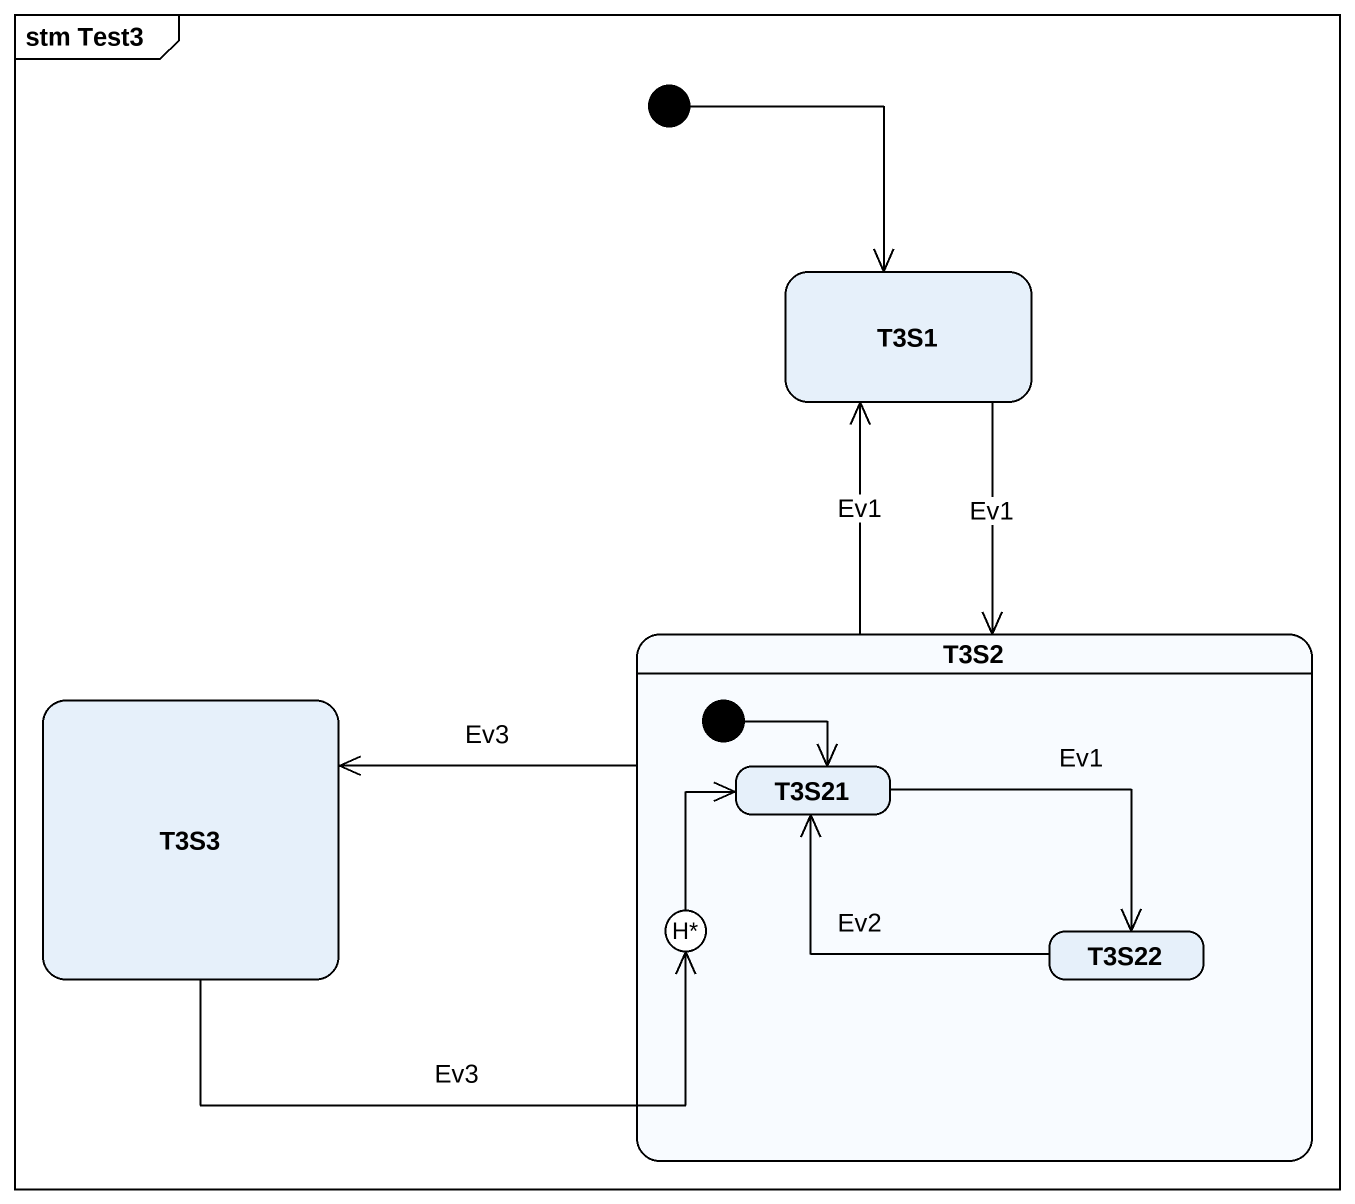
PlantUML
@startuml
mainframe stm Test3
hide empty description
state T3S1
state T3S2 {
  state T3S21
  state deephistory1 <<history*>>
  state T3S22
  [*] --> T3S21
}
state T3S3
[*] --> T3S1
T3S1 --> T3S2 : Ev1
T3S2 -up-> T3S1 : Ev1
T3S2 -left-> T3S3 : Ev3
T3S3 -right-> deephistory1 : Ev3
T3S21 -right-> T3S22 : Ev1
deephistory1 -up-> T3S21
T3S22 -left-> T3S21 : Ev2
@enduml
